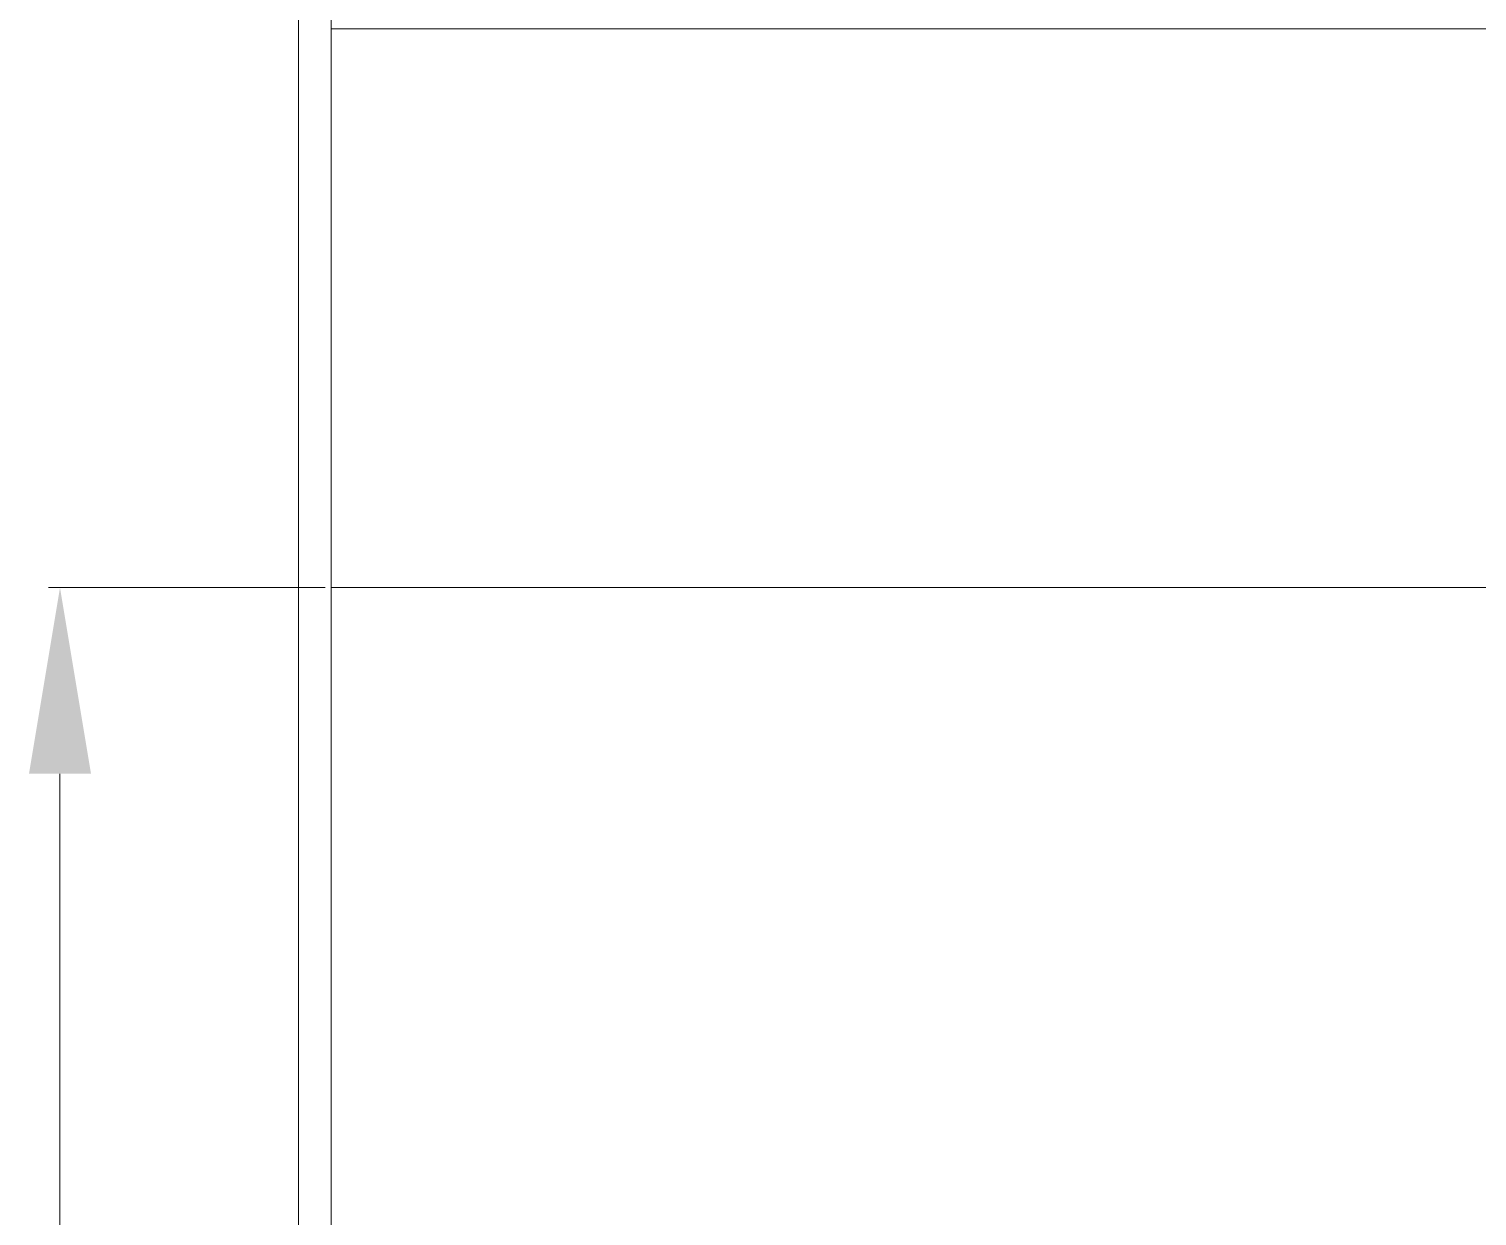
# Model space of a CAD drawing. Header units: millimetres. Extents: x 4137 to 6698, y 1400 to 3585.
# Drawn here: x 5054 to 5209.5, y 2018.3 to 2145.8 of the extents above; entities that cross this region are included whole.
import ezdxf

# ---------------------------------------------------------------- set-up
doc = ezdxf.new("R2010")
doc.units = ezdxf.units.MM
for name, color, linetype in [('000-PI-ORMAR', 2, 'Continuous'), ('000-PI_TEXT', 7, 'Continuous'), ('002-PI-Kabelska kanalica', 150, 'Continuous')]:
    doc.layers.add(name, color=color, linetype=linetype)

msp = doc.modelspace()

# ---------------------------------------------------------------- linework, layer by layer
at = {"layer": '000-PI-ORMAR', "color": 0, "linetype": 'ByBlock', "lineweight": 0}
msp.add_line((5082.95, 3405.78), (5082.95, 1515.78), dxfattribs=at)
at = {"layer": '000-PI_TEXT', "color": 0, "linetype": 'ByBlock', "lineweight": 0, "ltscale": 0.25}
for p, q in [((5085.82, 2085.78), (5056.07, 2085.78)), ((5057.32, 2065.78), (5057.32, 1755.78))]:
    msp.add_line(p, q, dxfattribs=at)
at = {"layer": '000-PI_TEXT', "color": 0, "linetype": 'ByBlock', "ltscale": 0.25}
msp.add_solid([(5053.99, 2065.78), (5060.65, 2065.78), (5057.32, 2085.78)], dxfattribs=at)
at = {"layer": '002-PI-Kabelska kanalica', "color": 0, "linetype": 'ByBlock', "lineweight": 0}
for p, q in [((5086.45, 3405.78), (5086.45, 1635.78)), ((5086.45, 2145.78), (5086.45, 2085.78)), ((5086.45, 2145.78), (5778.45, 2145.78)), ((5086.45, 2085.78), (5778.45, 2085.78))]:
    msp.add_line(p, q, dxfattribs=at)

doc.saveas('drawing.dxf')
